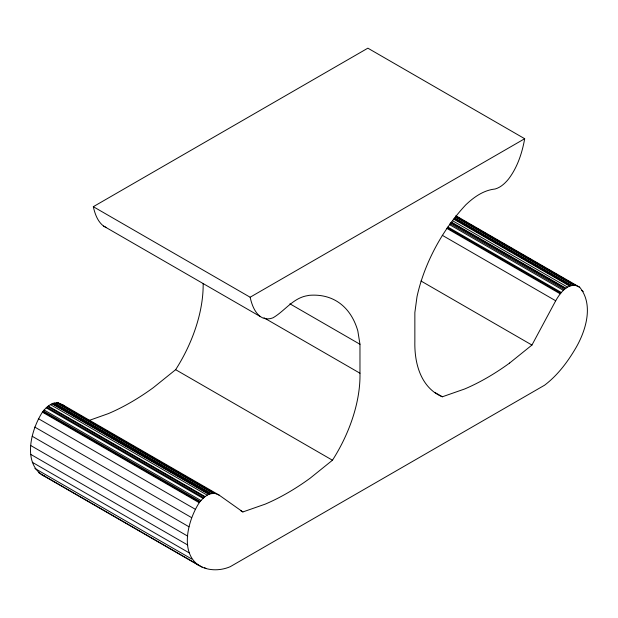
<?xml version="1.0" encoding="UTF-8"?>
<svg xmlns="http://www.w3.org/2000/svg" width="618" height="618" viewBox="0 0 618 618"><rect width="100%" height="100%" fill="white"/><g stroke="black" fill="none" stroke-linecap="round" stroke-linejoin="round"><path stroke-width="0.93" d="M456.2 215.929L579.653 287.208C593.79 304.388 586.088 330.159 576.03 347.61C567.764 361.769 557.73 375.242 544.574 385.215L230.244 566.691C220.263 570.962 208.274 571.078 198.795 565.408L41.97 474.863C22.178 461.136 31.734 428.22 42.781 411.596C45.554 408.181 48.768 405.091 52.87 403.361L57.837 402.735L62.302 404.558L219.12 495.103L242.882 511.943L265.192 504.149A243.925 140.834 -60 0 0 310.151 478.193L332.461 460.225A110.769 63.955 -60 0 0 359.97 373.218L359.97 344.265L357.814 330.877A121.082 69.904 -60 0 0 308.93 295.358L307.818 295.613C293.148 297.791 284.96 310.877 272.986 317.814C268.876 319.56 264.01 319.228 260.348 316.586L103.53 226.049C97.528 221.391 94.933 213.836 93.31 206.69L367.864 48.173L524.69 138.718C522.11 153.086 517.405 167.47 508.436 179.174C504.891 183.469 500.58 187.486 495.088 189.008C484.172 190.151 474.871 196.416 467.007 203.708L465.887 204.736A121.082 69.904 -60 0 0 417.003 296.702L414.856 312.577L414.856 341.53A110.769 63.955 -60 0 0 442.357 396.779L464.666 388.985A243.925 140.834 -60 0 0 509.634 363.029M198.795 565.408C179.004 551.681 188.56 518.765 199.599 502.133C202.38 498.726 205.585 495.636 209.687 493.898L214.655 493.28L219.12 495.103M509.634 363.029L531.943 345.053L555.698 300.781C559.746 293.697 565.988 284.759 575.219 285.269L579.653 287.208M203.16 283.577A110.769 63.955 -60 0 1 175.643 369.68L153.334 387.648A243.925 140.834 -60 0 1 108.366 413.612L88.528 420.665M93.31 206.69L250.136 297.227L524.69 138.718M41.97 474.863L45.547 476.671M103.53 226.049L106.451 227.64M455.466 216.084L575.582 285.431M455.937 216.4L575.219 285.269M456.161 216.949L574.609 285.331M455.389 216.872L573.844 285.261M581.592 290.491L583.261 291.457M455.01 218.054L571.797 285.477M454.276 218.27L571.063 285.694M454.323 218.834L570.267 285.779M453.751 219.158L569.696 286.103M452.469 220.672L567.579 287.131M451.665 222.248L565.941 288.227M451.179 222.573L565.462 288.552M450.854 222.704L565.13 288.683M450.028 223.561L564.304 289.541M449.919 224.844L563.361 290.344M447.872 226.991L561.322 292.492M447.308 227.694L560.758 293.195M446.721 228.305L560.163 293.805M442.256 235.28L555.698 300.781M420.997 281.005L531.943 345.053M289.896 303.809L359.97 344.265M434.848 392.438L442.357 396.779M264.041 317.83L359.97 373.218M175.643 369.68L332.461 460.225M57.837 402.735L214.655 493.28M57.242 402.812L214.067 493.349M56.678 402.758L213.504 493.295M54.639 402.975L211.456 493.512M240.379 510.499L242.882 511.943M53.696 403.253L210.514 493.797M52.87 403.361L209.687 493.898M52.538 403.6L209.363 494.137M52.059 403.832L208.876 494.377M50.421 404.628L207.239 495.172M48.304 406.049L205.122 496.586M47.733 406.381L204.55 496.918M46.937 407.216L203.762 497.753M46.203 407.841L203.028 498.378M44.156 409.989L200.981 500.526M43.391 410.947L200.217 501.492M42.781 411.596L199.599 502.133M42.418 412.167L199.235 502.712M38.347 418.649L195.172 509.186M34.739 427.061L191.557 517.598M32.198 436.262L189.023 526.799M30.9 445.617L187.725 536.154M30.931 454.493L187.756 545.03M32.29 462.287L189.116 552.824M34.886 468.459L191.711 559.004M204.411 567.594L206.08 568.552M38.54 472.6L202.372 567.216M62.302 404.558L64.596 406.188M66.134 407.277L67.663 408.367M260.348 316.586C254.346 311.935 251.758 304.373 250.136 297.227"/></g></svg>
